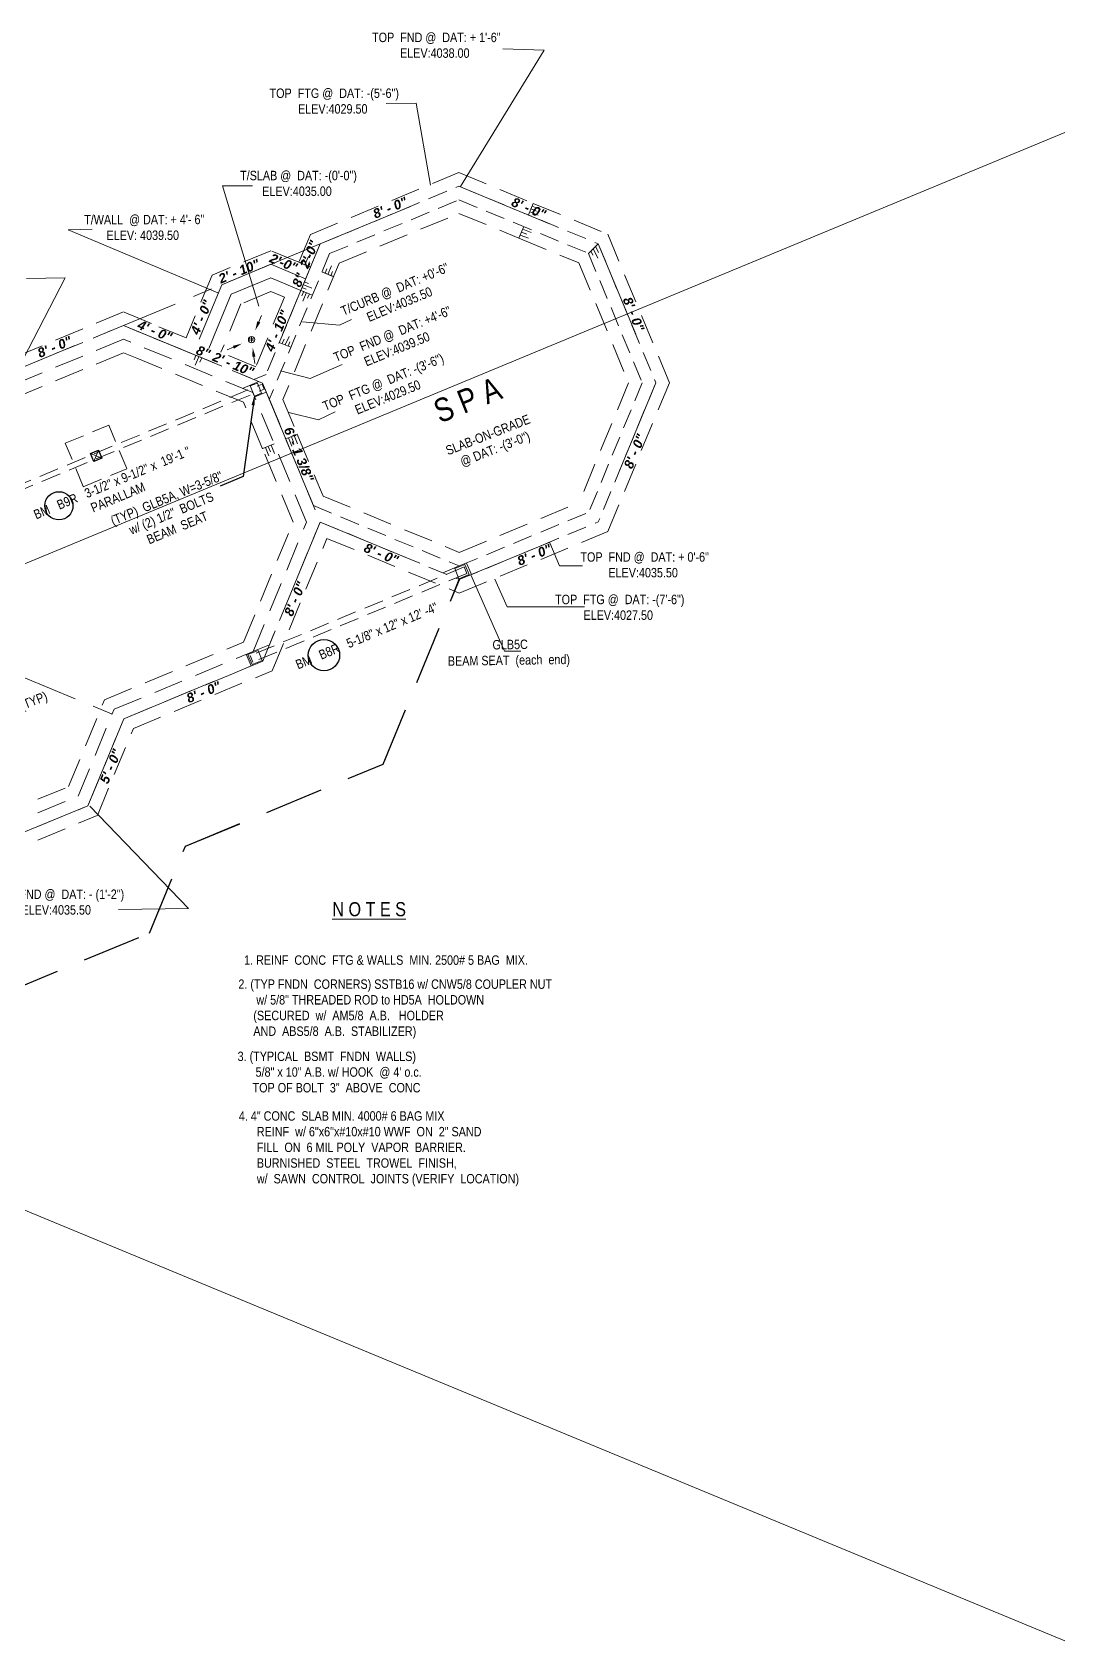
# Model space of a CAD drawing. Header units: inches. Extents: x -10188 to 9179, y -281 to 6710.
# Drawn here: x 3351 to 4010, y 5177 to 6203 of the extents above; entities that cross this region are included whole.
import ezdxf

# ---------------------------------------------------------------- set-up
doc = ezdxf.new("R2010")
doc.units = ezdxf.units.IN
doc.header["$MEASUREMENT"] = 0
doc.linetypes.add('CENTER', pattern=[2, 1.25, -0.25, 0.25, -0.25])
doc.linetypes.add('HIDDEN', pattern=[0.375, 0.25, -0.125])
for name, color, linetype, lineweight in [('BALCONY', 7, 'Continuous', 9), ('BEAMS TEXT', 3, 'Continuous', 20), ('CONCRETE', 7, 'Continuous', 20), ('FLOOR BEAMS', 3, 'HIDDEN', 20), ('FOOTING', 7, 'HIDDEN', 5), ('FOOTING TEXT', 7, 'Continuous', 9), ('FOUNDATION', 7, 'HIDDEN', 20), ('FOUNDATION TEXT', 7, 'Continuous', 9), ('GRID', 1, 'CENTER', 20), ('LAYOUT', 6, 'Continuous', 9), ('WALL FRAMING', 7, 'Continuous', 30)]:
    doc.layers.add(name, color=color, linetype=linetype, lineweight=lineweight)
doc.layers.add('FL FRAMING STEEL', color=7, linetype='Continuous')
doc.layers.add('LLTEXT', color=7, linetype='Continuous')
doc.styles.add('ARCHENT', font='technical.ttf', dxfattribs={"height": 6})
doc.styles.add('ARCHENTLTD', font='technical.ttf', dxfattribs={"height": 0.1875})
doc.dimstyles.new('ARCHENT', dxfattribs={"dimtxt": 6, "dimasz": 6, "dimexe": 9, "dimexo": 3, "dimgap": 1, "dimtad": 0, "dimtoh": 1, "dimdec": 3, "dimzin": 0, "dimdsep": 46, "dimlunit": 4, "dimtxsty": 'ARCHENTLTD', "dimcen": 6, "dimaunit": 1, "dimadec": 0, "dimazin": 0, "dimtfac": 1, "dimtdec": 3, "dimtofl": 0, "dimtmove": 0, "dimatfit": 3, "dimfxl": 1, "dimfrac": 2, "dimtolj": 1, "dimtzin": 0, "dimarcsym": 0})
doc.dimstyles.new('ARCHENTLTD', dxfattribs={"dimscale": 0.05, "dimtxt": 0.1875, "dimasz": 3, "dimexe": 9, "dimexo": 1, "dimgap": 2.5, "dimtad": 0, "dimdec": 1, "dimzin": 1, "dimdsep": 46, "dimlunit": 4, "dimtxsty": 'ARCHENTLTD', "dimblk": 'ARCHTICK', "dimcen": 6, "dimclrd": 256, "dimclre": 256, "dimclrt": 256, "dimaunit": 1, "dimadec": 0, "dimazin": 0, "dimtfac": 1, "dimtdec": 1, "dimtofl": 0, "dimtmove": 1, "dimatfit": 3, "dimldrblk": 'ARCHTICK', "dimfxl": 1, "dimfrac": 2, "dimtolj": 1, "dimtzin": 0, "dimlwd": 9, "dimlwe": 9, "dimarcsym": 0})

# ---------------------------------------------------------------- blocks, each defined once
blk = doc.blocks.new('_ArchTick')
at = {"color": 0, "linetype": 'ByBlock', "const_width": 0.15}
blk.add_lwpolyline([(-0.5, -0.5), (0.5, 0.5)], dxfattribs=at)

msp = doc.modelspace()

# ---------------------------------------------------------------- linework, layer by layer
at = {"layer": 'BALCONY', "linetype": 'HIDDEN', "lineweight": 25, "ltscale": 150}
for p, q in [((3575.1, 5735.7), (3623.8, 5853.5)), ((3575.1, 5735.7), (3623.7, 5853.4)), ((3449, 5683.4), (3575.1, 5735.7)), ((3449, 5683.3), (3575.1, 5735.7)), ((3426.1, 5628), (3449, 5683.3)), ((3280.8, 5567.7), (3426.1, 5628))]:
    msp.add_line(p, q, dxfattribs=at)
at = {"layer": 'BEAMS TEXT', "linetype": 'Continuous', "lineweight": 30, "ltscale": 75}
for centre, radius in [((3368.3, 5900.5), 9), ((3537.4, 5805.2), 10)]:
    msp.add_circle(centre, radius, dxfattribs=at)
at = {"layer": 'CONCRETE', "lineweight": 9, "ltscale": 50}
for p, q in [((3490.2, 6007.6), (3490.2, 6005.8)), ((3491.2, 6008.1), (3491.2, 6005)), ((3492, 6007.5), (3492.1, 6005.7))]:
    msp.add_line(p, q, dxfattribs=at)
msp.add_circle((3491.2, 6006.5), 2, dxfattribs=at)
at = {"layer": 'FL FRAMING STEEL', "color": 7, "lineweight": 9, "ltscale": 50}
for p, q in [((3495.8, 6017.8), (3497.5, 6021.9)), ((3479.6, 6001.6), (3475.6, 5999.9)), ((3492.7, 5995.6), (3493.3, 5991.2))]:
    msp.add_line(p, q, dxfattribs=at)
for points in [[(3496.8, 6017.4), (3493.5, 6012.3), (3494.9, 6018.2)], [(3480, 6000.7), (3485.2, 6004), (3479.3, 6002.5)], [(3491.7, 5995.5), (3491.9, 6001.5), (3493.7, 5995.7)]]:
    msp.add_solid(points, dxfattribs=at)
at = {"layer": 'FLOOR BEAMS', "ltscale": 50}
for p, q in [((3286.9, 5890.5), (3497.9, 5978.1)), ((3288.2, 5887.3), (3499.3, 5974.9)), ((3497.9, 5978.1), (3499.3, 5974.9)), ((3626.9, 5861.5), (3490.3, 5804.9)), ((3628.6, 5857.4), (3626.9, 5861.5)), ((3628.6, 5857.4), (3492, 5800.8)), ((3492, 5800.7), (3490.3, 5804.9))]:
    msp.add_line(p, q, dxfattribs=at)
at = {"layer": 'FOOTING', "ltscale": 75}
for p, q in [((3528.7, 6073.6), (3623.5, 6113)), ((3623.5, 6113), (3670.9, 6093.4)), ((3547.1, 6055.3), (3623.5, 6087)), ((3623.5, 6087), (3661.8, 6071.2)), ((3670.9, 6093.4), (3718.4, 6073.8)), ((3528.7, 6073.6), (3521.4, 6055.8)), ((3661.8, 6071.2), (3700, 6055.4)), ((3718.4, 6073.8), (3757.7, 5979)), ((3503.5, 6063.2), (3466, 6047.6)), ((3521.4, 6055.8), (3503.5, 6063.2)), ((3547.1, 6055.3), (3511.2, 5968.3)), ((3700, 6055.4), (3731.7, 5979)), ((3466, 6047.6), (3449.5, 6007.6)), ((3503.5, 6037.2), (3484.4, 6029.2)), ((3512.2, 6033.6), (3493.9, 5989.2)), ((3512.2, 6033.6), (3503.5, 6037.2)), ((3409.5, 6024.1), (3320.8, 5987.3)), ((3427.3, 6016.7), (3409.5, 6024.1)), ((3484.4, 6029.2), (3471.7, 5998.4)), ((3449.5, 6007.6), (3427.3, 6016.7)), ((3409.5, 5998.1), (3320.8, 5961.3)), ((3418.1, 5994.6), (3409.5, 5998.1)), ((3486, 5966.5), (3418.1, 5994.6)), ((3493.9, 5989.2), (3471.7, 5998.4)), ((3731.7, 5979), (3700.1, 5902.5)), ((3757.7, 5979), (3718.5, 5884.1)), ((3498.2, 5936.9), (3486, 5966.5)), ((3511.2, 5968.3), (3520.4, 5946.1)), ((3520.4, 5946.1), (3536.8, 5906.7)), ((3517.7, 5890.1), (3498.2, 5936.9)), ((3536.8, 5906.7), (3623.7, 5870.8)), ((3623.7, 5870.8), (3700.1, 5902.5)), ((3486.1, 5813.6), (3517.7, 5890.1)), ((3504.4, 5795.3), (3539.3, 5879.7)), ((3539.3, 5879.7), (3623.7, 5844.8)), ((3623.7, 5844.8), (3718.5, 5884.1)), ((3397.4, 5776.8), (3486.1, 5813.6)), ((3415.8, 5758.5), (3504.4, 5795.3)), ((3374.5, 5721.4), (3397.4, 5776.8)), ((3392.9, 5703), (3415.8, 5758.5)), ((3251, 5670.2), (3374.5, 5721.4)), ((3251, 5644.2), (3392.8, 5703))]:
    msp.add_line(p, q, dxfattribs=at)
at = {"layer": 'FOOTING', "lineweight": 20, "ltscale": 75}
for p, q in [((3670.9, 6093.4), (3667.9, 6086)), ((3664.8, 6078.6), (3661.8, 6071.2)), ((3513.1, 5943.1), (3520.5, 5946.2)), ((3498.3, 5937), (3505.7, 5940))]:
    msp.add_line(p, q, dxfattribs=at)
at = {"layer": 'FOOTING', "lineweight": 9, "ltscale": 75}
for p, q in [((3668.8, 6087.9), (3674.1, 6085.8)), ((3669.6, 6089.8), (3673, 6088.4)), ((3670.3, 6091.7), (3675.6, 6089.5)), ((3663.4, 6075.1), (3666.9, 6073.7)), ((3664.2, 6076.9), (3669.5, 6074.7)), ((3662.6, 6073.2), (3667.9, 6071.1)), ((3709.2, 6064.6), (3712, 6058.5)), ((3710.7, 6066.1), (3712.6, 6062.1)), ((3523.3, 6054.9), (3524.5, 6057.7)), ((3525.1, 6054.1), (3527.5, 6059.6)), ((3527, 6053.3), (3528.1, 6056.1)), ((3707.7, 6063.1), (3709, 6060.4)), ((3524.8, 6043.4), (3527.6, 6042.2)), ((3538.1, 6048.8), (3539.3, 6051.6)), ((3539.9, 6048), (3542.3, 6053.5)), ((3541.7, 6047.2), (3542.9, 6050)), ((3523.2, 6039.7), (3526, 6038.6)), ((3524.5, 6037.3), (3523.3, 6034.5)), ((3526.3, 6036.5), (3523.9, 6031)), ((3524, 6041.6), (3529.6, 6039.2)), ((3528.1, 6035.6), (3526.9, 6032.9)), ((3510.8, 6003.9), (3512.1, 6006.7)), ((3512.6, 6003.1), (3515.2, 6008.5)), ((3514.5, 6002.3), (3515.7, 6005)), ((3455.7, 5996.4), (3454.6, 5993.6)), ((3457.5, 5995.6), (3455.3, 5990.1)), ((3459.4, 5994.9), (3458.3, 5992.1)), ((3514.7, 5943.8), (3516.9, 5938.5)), ((3516.6, 5944.5), (3518, 5941.1)), ((3518.4, 5945.3), (3520.6, 5940)), ((3500, 5937.6), (3502.2, 5932.3)), ((3501.9, 5938.4), (3503.3, 5934.9)), ((3503.7, 5939.1), (3505.9, 5933.8))]:
    msp.add_line(p, q, dxfattribs=at)
at = {"layer": 'FOOTING', "lineweight": 9, "ltscale": 1.5}
for p, q in [((3521.4, 6055.8), (3528.8, 6052.7)), ((3536.1, 6049.7), (3543.5, 6046.6))]:
    msp.add_line(p, q, dxfattribs=at)
at = {"layer": 'FOOTING', "ltscale": 50}
for p, q in [((3372.4, 5940.4), (3400.1, 5951.9)), ((3411.6, 5924.2), (3400.1, 5951.9)), ((3383.9, 5912.7), (3372.4, 5940.4)), ((3383.9, 5912.6), (3411.7, 5924.1))]:
    msp.add_line(p, q, dxfattribs=at)
at = {"layer": 'FOUNDATION', "ltscale": 50}
for p, q in [((3534.9, 6067.5), (3623.5, 6104.3)), ((3541, 6061.4), (3623.5, 6095.6)), ((3623.5, 6104.3), (3712.3, 6067.6)), ((3623.5, 6095.6), (3706.1, 6061.5)), ((3534.9, 6067.5), (3500.5, 5984.3)), ((3712.3, 6067.6), (3749.1, 5979)), ((3541, 6061.4), (3502.5, 5968.3)), ((3706.1, 6061.5), (3740.4, 5979)), ((3498.2, 5978.8), (3530.7, 5900.6)), ((3740.4, 5979), (3706.3, 5896.4)), ((3749.1, 5979), (3712.4, 5890.2)), ((3530.7, 5900.6), (3623.7, 5862.1)), ((3535, 5890.1), (3623.7, 5853.4)), ((3623.7, 5862.1), (3706.3, 5896.4)), ((3623.7, 5853.4), (3712.4, 5890.2))]:
    msp.add_line(p, q, dxfattribs=at)
at = {"layer": 'FOUNDATION', "lineweight": 20, "ltscale": 50}
for p, q in [((3706.2, 6061.5), (3712.3, 6067.6)), ((3522.7, 6037.9), (3530.1, 6034.9)), ((3508.9, 6004.6), (3516.3, 6001.6))]:
    msp.add_line(p, q, dxfattribs=at)
at = {"layer": 'FOUNDATION', "ltscale": 150}
for p, q in [((3503.5, 6054.5), (3472.2, 6041.5)), ((3525.7, 6045.3), (3503.5, 6054.5)), ((3503.5, 6045.8), (3478.3, 6035.4)), ((3522.6, 6037.9), (3503.5, 6045.8)), ((3472.2, 6041.5), (3453.8, 5997.1)), ((3478.3, 6035.4), (3461.2, 5994.1))]:
    msp.add_line(p, q, dxfattribs=at)
at = {"layer": 'FOUNDATION', "ltscale": 75}
for p, q in [((3409.5, 6015.5), (3320.8, 5978.7)), ((3498.2, 5978.8), (3409.5, 6015.5)), ((3409.5, 6006.8), (3320.8, 5970)), ((3492.1, 5972.7), (3409.5, 6006.8)), ((3526.3, 5890.1), (3492.1, 5972.7)), ((3530.7, 5900.6), (3502.6, 5968.3)), ((3492.2, 5807.5), (3526.3, 5890.1)), ((3498.3, 5801.4), (3535, 5890.1)), ((3403.5, 5770.7), (3492.2, 5807.5)), ((3409.7, 5764.6), (3498.3, 5801.4)), ((3380.7, 5715.3), (3403.5, 5770.7)), ((3386.8, 5709.1), (3409.7, 5764.6)), ((3251, 5661.5), (3380.7, 5715.3)), ((3251, 5652.8), (3386.8, 5709.1))]:
    msp.add_line(p, q, dxfattribs=at)
at = {"layer": 'FOUNDATION', "color": 7, "ltscale": 75}
for p, q in [((3492.6, 5981.1), (3500.5, 5984.3)), ((3631.4, 5856.6), (3628.3, 5864))]:
    msp.add_line(p, q, dxfattribs=at)
at = {"layer": 'FOUNDATION', "color": 7, "lineweight": 9, "ltscale": 75}
for p, q in [((3485.5, 5975.4), (3495.9, 5979.7)), ((3493.2, 5970), (3500.6, 5973)), ((3623.7, 5862.1), (3613.3, 5857.8)), ((3620.9, 5860.4), (3627.3, 5863.1)), ((3623.5, 5853.9), (3620.9, 5860.4)), ((3630, 5856.6), (3627.3, 5863.1)), ((3623.5, 5853.9), (3630, 5856.6)), ((3495.4, 5808.3), (3488.9, 5805.7)), ((3492.1, 5807.6), (3502.6, 5811.9)), ((3498, 5801.9), (3495.4, 5808.3)), ((3490.9, 5798.4), (3487.8, 5805.8)), ((3491.6, 5799.2), (3488.9, 5805.7)), ((3498, 5801.9), (3491.6, 5799.2))]:
    msp.add_line(p, q, dxfattribs=at)
at = {"layer": 'FOUNDATION', "lineweight": 9, "ltscale": 75}
for p, q in [((3490.3, 5976.9), (3494.9, 5978.8)), ((3493, 5970.4), (3497.6, 5972.3))]:
    msp.add_line(p, q, dxfattribs=at)
at = {"layer": 'FOUNDATION', "linetype": 'HIDDEN', "lineweight": 9, "ltscale": 50}
for p, q in [((3490.3, 5976.9), (3493, 5970.4)), ((3494.9, 5978.8), (3497.6, 5972.3))]:
    msp.add_line(p, q, dxfattribs=at)
at = {"layer": 'GRID', "ltscale": 50}
for p, q in [((3534.9, 6067.5), (3623.5, 6104.3)), ((3623.5, 6104.3), (3712.3, 6067.6)), ((3534.9, 6067.5), (3409.5, 6015.5)), ((3534.9, 6067.5), (3498.2, 5978.8)), ((3712.3, 6067.6), (3749.1, 5979)), ((3320.8, 5978.7), (3409.5, 6015.5)), ((3409.5, 6015.5), (3498.2, 5978.8)), ((3409.5, 6015.5), (3453.8, 5997.1)), ((3498.2, 5978.8), (3535, 5890.1)), ((3749.1, 5979), (3712.4, 5890.2)), ((3535, 5890.1), (3498.3, 5801.4)), ((3535, 5890.1), (3623.7, 5853.4)), ((3623.7, 5853.4), (3712.4, 5890.2)), ((3320.9, 5801.3), (3409.7, 5764.6)), ((3409.7, 5764.6), (3498.3, 5801.4)), ((3409.7, 5764.6), (3386.7, 5709.2)), ((3251, 5652.8), (3386.7, 5709.2))]:
    msp.add_line(p, q, dxfattribs=at)
at = {"layer": 'LAYOUT', "color": 6, "ltscale": 150}
for p in [(4010, 6138.5), (4010, 5176.5)]:
    msp.add_line(p, (2848.8, 5657.3), dxfattribs=at)
at = {"layer": 'WALL FRAMING', "color": 6, "lineweight": 9, "ltscale": 75}
for p, q in [((3388.4, 5933.8), (3395.6, 5930.8)), ((3393.5, 5935.9), (3390.5, 5928.7))]:
    msp.add_line(p, q, dxfattribs=at)
at = {"layer": 'WALL FRAMING', "color": 6, "ltscale": 75}
msp.add_lwpolyline([(3388.4, 5933.8), (3393.5, 5935.9), (3395.6, 5930.8), (3390.5, 5928.7)], close=True, dxfattribs=at)

# ---------------------------------------------------------------- texts
at = {"layer": 'BEAMS TEXT', "linetype": 'Continuous', "lineweight": 9, "char_height": 6, "attachment_point": 5, "rotation": 22.6375, "style": 'ARCHENTLTD'}
for s, insert in [('BM   B9R   3-1/2" x 9-1/2" x  19\'-1 "\\PPARALLAM \\P\\P  ', (3407.9, 5901.3)), ('BM   B8R   5-1/8" x 12" x 12\' -4"\\P\\P  ', (3568.5, 5808.3))]:
    msp.add_mtext(s, dxfattribs=dict(at, insert=insert))
at = {"layer": 'FOOTING TEXT', "ltscale": 50, "char_height": 6, "attachment_point": 5, "style": 'ARCHENT'}
for s, insert in [(' TOP  FTG @  DAT: -(5\'-6") \\PELEV:4029.50', (3543, 6158.6)), (' T/SLAB @  DAT: -(0\'-0") \\PELEV:4035.00', (3520.2, 6106.1)), (' TOP  FTG @  DAT: -(7\'-6") \\PELEV:4027.50', (3725.1, 5835.7))]:
    msp.add_mtext(s, dxfattribs=dict(at, insert=insert))
for s, insert, rotation in [(' T/CURB @  DAT: +0\'-6" \\PELEV:4035.50', (3583.6, 6033.6), 22.7586), (' TOP  FND @  DAT: +4\'-6" \\PELEV:4039.50', (3582, 6005.1), 22.3267), (' TOP  FTG @  DAT: -(3\'-6") \\PELEV:4029.50', (3576.2, 5974.4), 22.3267), (' GLB5C\\PBEAM SEAT  (each  end)', (3655.3, 5806.1), 0.8557)]:
    msp.add_mtext(s, dxfattribs=dict(at, insert=insert, rotation=rotation))
at = {"layer": 'FOUNDATION TEXT', "ltscale": 50, "char_height": 6, "attachment_point": 5, "style": 'ARCHENT'}
for s, insert in [(' TOP  FND @  DAT: + 1\'-6"\\PELEV:4038.00', (3608.1, 6194.2, -3866.5)), (' TOP  FND @  DAT: + 0\'-6"\\PELEV:4035.50', (3741, 5862.8))]:
    msp.add_mtext(s, dxfattribs=dict(at, insert=insert))
at = {"layer": 'FOUNDATION TEXT', "color": 1, "lineweight": 20, "ltscale": 75, "char_height": 6, "width": 48.625, "attachment_point": 1, "style": 'ARCHENTLTD'}
for s, insert, rotation in [('{\\fArial|b1|i1|c0|p34;8\' - 0"}', (3567.9, 6089.1), 22.2856), ('{\\fArial|b1|i1|c0|p34;8\' - 0"}', (3658.7, 6097.5), 337.2856), ('{\\fArial|b1|i1|c0|p34;2\'-0"}', (3521.7, 6053.7), 67.2856), ('{\\fArial|b1|i1|c0|p34;2\' - 10"}', (3469.4, 6047.7), 22.2856), ('{\\fArial|b1|i1|c0|p34;2\'-0"}', (3504.4, 6061.7), 337.6327), ('{\\fArial|b1|i1|c0|p34;8"}', (3516.8, 6041.7), 67.2856), ('{\\fArial|b1|i1|c0|p34;8\' - 0"}', (3733.4, 6034.4), 292.2856), ('{\\fArial|b1|i1|c0|p34;4\' - 0"}', (3452, 6011.4), 67.2856), ('{\\fArial|b1|i1|c0|p34;4\' - 10"}', (3499.5, 6000.6), 67.2856), ('{\\fArial|b1|i1|c0|p34;4\' - 0"}', (3420.2, 6019.2), 337.2856), ('{\\fArial|b1|i1|c0|p34;8\' - 0"}', (3353.9, 6000.3), 22.2856), ('{\\fArial|b1|i1|c0|p34;8"}', (3457.6, 6003), 337.2856), ('{\\fArial|b1|i1|c0|p34;2\' - 10"}', (3468.1, 5998.8), 337.2856), ('{\\fArial|b1|i1|c0|p34;6\' - 1 3/8"}', (3517.2, 5951.5), 292.2856), ('{\\fArial|b1|i1|c0|p34;8\' - 0"}', (3728.4, 5925.9), 67.2856), ('{\\fArial|b1|i1|c0|p34;8\' - 0"}', (3564.6, 5877), 337.2856), ('{\\fArial|b1|i1|c0|p34;8\' - 0"}', (3659.9, 5867.7), 22.2856), ('{\\fArial|b1|i1|c0|p34;8\' - 0"}', (3511.7, 5831.8), 67.2856), ('{\\fArial|b1|i1|c0|p34;8\' - 0"}', (3448.9, 5780.1), 22.2856), ('{\\fArial|b1|i1|c0|p34;5\' - 0"}', (3394.1, 5725), 67.2856)]:
    msp.add_mtext(s, dxfattribs=dict(at, insert=insert, rotation=rotation))
at = {"layer": 'FOUNDATION TEXT', "ltscale": 50, "attachment_point": 5, "style": 'ARCHENT'}
for s, insert, char_height, rotation in [('\\P T/WALL  @ DAT: + 4\'- 6" \\PELEV: 4039.50', (3421.8, 6083), 6, 0.1149), ('S P A', (3629, 5968), 15, 21.7586), ('SLAB-ON-GRADE\\P @ DAT: -(3\'-0")', (3644.1, 5940.3), 6, 21.3688), ('CB66  COLUMN  BASE (TYP)', (3317.7, 5761.6), 6, 21.5927)]:
    msp.add_mtext(s, dxfattribs=dict(at, insert=insert, char_height=char_height, rotation=rotation))
at = {"layer": 'FOUNDATION TEXT', "lineweight": 9, "insert": (3366.6, 5647.7, -3866.5), "char_height": 6, "attachment_point": 5, "style": 'ARCHENT'}
msp.add_mtext(' TOP  FND @  DAT: - (1\'-2")\\PELEV:4035.50', dxfattribs=at)
at = {"layer": 'FOUNDATION TEXT', "color": 7, "linetype": 'Continuous', "lineweight": 9, "insert": (3589.7, 5647.7), "char_height": 9, "attachment_point": 3, "rotation": 0.0192, "style": 'ARCHENTLTD'}
msp.add_mtext('{\\LN O T E S\\P}  ', dxfattribs=at)
at = {"layer": 'FOUNDATION TEXT', "color": 7, "linetype": 'Continuous', "lineweight": 9, "char_height": 6, "style": 'ARCHENT'}
for s, insert, attachment_point in [('             1. REINF  CONC  FTG & WALLS  MIN. 2500# 5 BAG  MIX.\\P                ', (3461.6, 5605.7), 4), ('2. (TYP FNDN  CORNERS) SSTB16 w/ CNW5/8 COUPLER NUT  \\P      w/ 5/8" THREADED ROD to HD5A  HOLDOWN\\P     (SECURED  w/  AM5/8  A.B.   HOLDER\\P     AND  ABS5/8  A.B.  STABILIZER) ', (3482.8, 5598.4), 1), ('3. (TYPICAL  BSMT  FNDN  WALLS)  \\P      5/8" x 10" A.B. w/ HOOK  @ 4\' o.c. \\P     TOP OF BOLT  3"  ABOVE  CONC', (3482.3, 5539.3), 4), ('          4. 4" CONC  SLAB MIN. 4000# 6 BAG MIX\\P                REINF  w/ 6"x6"x#10x#10 WWF  ON  2" SAND\\P                FILL  ON  6 MIL POLY  VAPOR  BARRIER.\\P                BURNISHED  STEEL  TROWEL  FINISH,\\P                w/  SAWN  CONTROL  JOINTS (VERIFY  LOCATION)', (3464, 5490.4), 4)]:
    msp.add_mtext(s, dxfattribs=dict(at, insert=insert, attachment_point=attachment_point))
at = {"layer": 'LLTEXT', "color": 7, "ltscale": 1.5, "insert": (3440, 5895.7, 44588.7), "char_height": 6, "attachment_point": 5, "rotation": 22.5591, "style": 'ARCHENT'}
msp.add_mtext(' (TYP)  GLB5A, W=3-5/8"\\Pw/ (2) 1/2"  BOLTS\\PBEAM  SEAT', dxfattribs=at)

# ---------------------------------------------------------------- leaders
at = {"layer": 'FL FRAMING STEEL', "color": 7, "lineweight": 9, "ltscale": 50}
msp.add_leader([(3493, 5970.6), (3485.9, 5919.2), (3471.1, 5913)], dimstyle='ARCHENT', override={"dimgap": 1, "dimtad": 0}, dxfattribs=at)
at = {"layer": 'FOOTING TEXT', "ltscale": 10}
for points in [[(3605.3, 6104.9), (3596.1, 6157.2), (3577, 6157.1)], [(3495.9, 6027.9), (3472.6, 6104.5), (3491.8, 6104.6)], [(3469.6, 6036.3), (3374.3, 6076.5), (3389.6, 6076.9)], [(3523.7, 6017.9), (3547.2, 6015.6), (3555, 6019.3)], [(3509.6, 5986.5), (3528.5, 5981.7), (3548.9, 5990.6)], [(3514.9, 5960.1), (3533.9, 5955.3), (3544.6, 5960.5)], [(3631.1, 5856.4), (3652.5, 5807.7), (3663, 5807.7)], [(3646.4, 5853.7), (3654.3, 5836), (3703.6, 5836)]]:
    msp.add_leader(points, dimstyle='ARCHENTLTD', override={"dimgap": 1, "dimtad": 0}, dxfattribs=at)
at = {"layer": 'FOUNDATION TEXT', "ltscale": 10}
for points in [[(3624.5, 6104.1, -3866.5), (3677.9, 6191.1, -3866.5), (3651.4, 6191.9, -3866.5)], [(3681.4, 5876.8), (3687.7, 5862.1), (3702.3, 5862.1)]]:
    msp.add_leader(points, dimstyle='ARCHENTLTD', override={"dimgap": 1, "dimtad": 0}, dxfattribs=at)
at = {"layer": 'FOUNDATION TEXT', "lineweight": 9, "ltscale": 10}
for points in [[(3342.1, 5987.4, -3866.5), (3372.3, 6045.8, -3866.5), (3347.7, 6045.4, -3866.5)], [(3388.1, 5708.9, -3866.5), (3450.9, 5643.6, -3866.5), (3406.3, 5643, -3866.5)]]:
    msp.add_leader(points, dimstyle='ARCHENTLTD', override={"dimgap": 1, "dimtad": 0}, dxfattribs=at)

doc.saveas('drawing.dxf')
